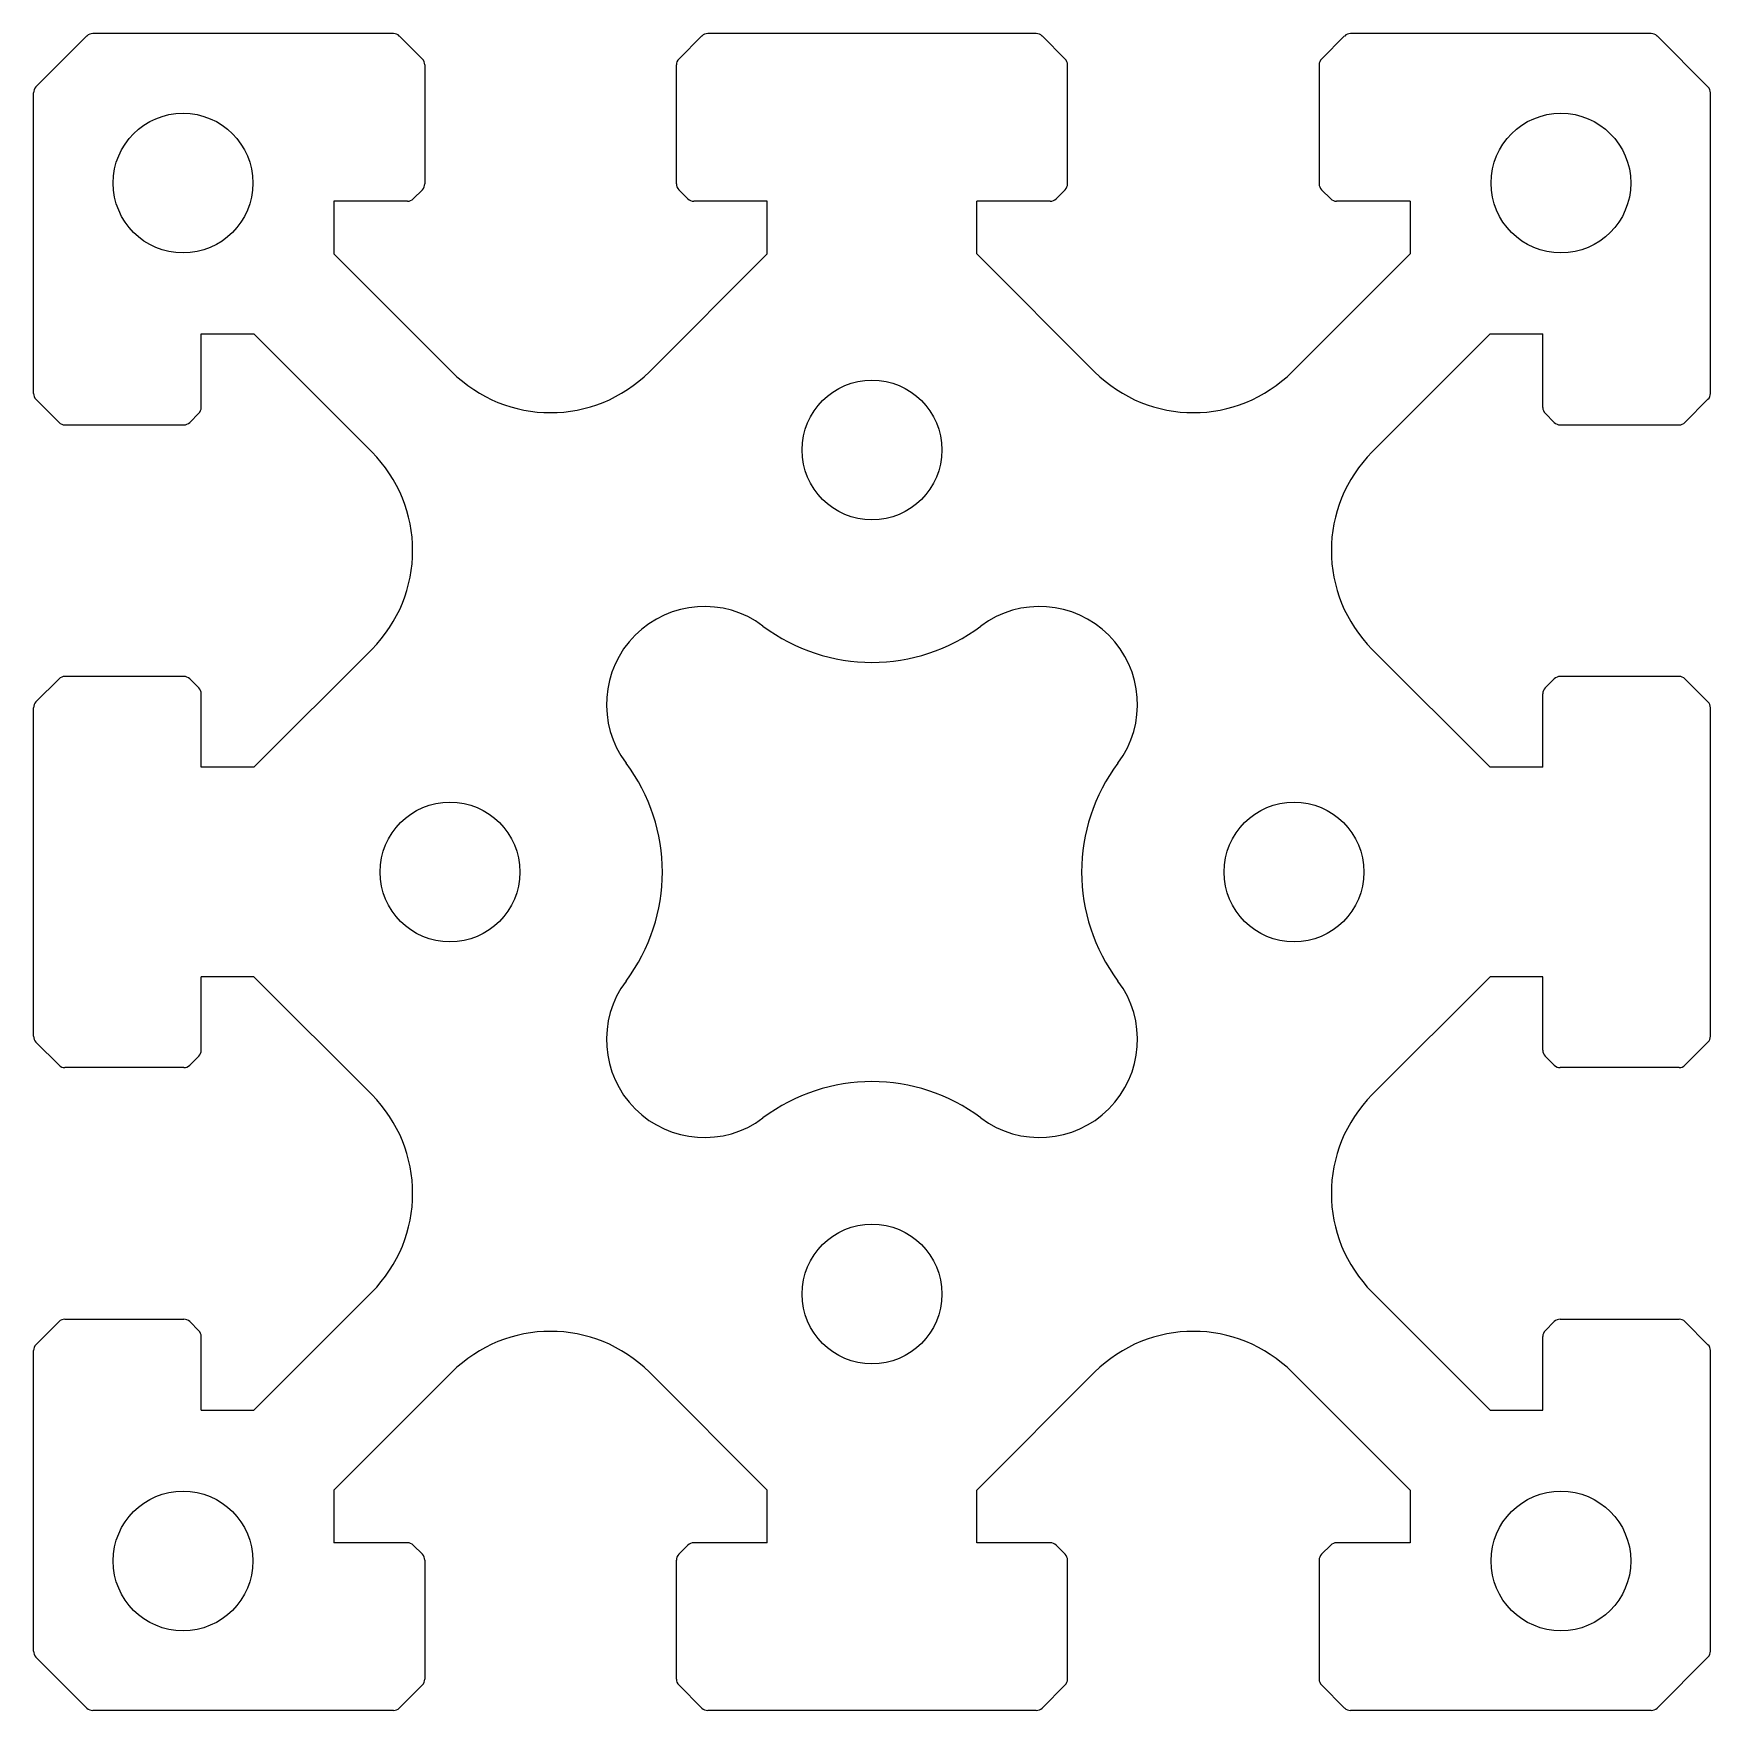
# Model space of a CAD drawing. Extents: x 1305.7 to 1365.7, y 2223 to 2283.
import ezdxf

# ---------------------------------------------------------------- set-up
doc = ezdxf.new("R2010")
doc.units = 0
doc.layers.get('0').update_dxf_attribs({"linetype": 'CONTINUOUS'})

msp = doc.modelspace()

# ---------------------------------------------------------------- linework, layer by layer
for p, q in [((1305.825, 2281.06), (1307.649, 2282.885)), ((1318.613, 2282.972), (1307.862, 2282.972)), ((1319.649, 2282.06), (1318.825, 2282.885)), ((1329.649, 2282.885), (1328.825, 2282.06)), ((1341.613, 2282.972), (1329.862, 2282.972)), ((1342.649, 2282.06), (1341.825, 2282.885)), ((1352.649, 2282.885), (1351.825, 2282.06)), ((1363.613, 2282.972), (1352.862, 2282.972)), ((1365.649, 2281.06), (1363.825, 2282.885)), ((1319.737, 2281.848), (1319.737, 2277.597)), ((1328.737, 2277.597), (1328.737, 2281.848)), ((1342.737, 2277.597), (1342.737, 2281.848)), ((1351.737, 2281.848), (1351.737, 2277.597)), ((1305.737, 2270.097), (1305.737, 2280.848)), ((1365.737, 2270.097), (1365.737, 2280.848)), ((1319.325, 2277.06), (1319.649, 2277.385)), ((1328.825, 2277.385), (1329.149, 2277.06)), ((1342.325, 2277.06), (1342.649, 2277.385)), ((1351.825, 2277.385), (1352.149, 2277.06)), ((1316.487, 2276.972), (1316.487, 2275.087)), ((1319.113, 2276.972), (1316.487, 2276.972)), ((1331.987, 2276.972), (1329.362, 2276.972)), ((1331.987, 2275.087), (1331.987, 2276.972)), ((1339.487, 2275.087), (1339.487, 2276.972)), ((1342.113, 2276.972), (1339.487, 2276.972)), ((1354.987, 2276.972), (1352.362, 2276.972)), ((1354.987, 2276.972), (1354.987, 2275.087)), ((1316.487, 2275.087), (1320.702, 2270.872)), ((1331.987, 2275.087), (1327.773, 2270.872)), ((1339.487, 2275.087), (1343.702, 2270.872)), ((1354.987, 2275.087), (1350.773, 2270.872)), ((1311.737, 2269.597), (1311.737, 2272.222)), ((1311.737, 2272.222), (1313.623, 2272.222)), ((1313.623, 2272.222), (1317.838, 2268.008)), ((1357.852, 2272.222), (1353.637, 2268.008)), ((1357.852, 2272.222), (1359.737, 2272.222)), ((1359.737, 2269.597), (1359.737, 2272.222)), ((1305.825, 2269.885), (1306.649, 2269.06)), ((1364.825, 2269.06), (1365.649, 2269.885)), ((1311.325, 2269.06), (1311.649, 2269.385)), ((1359.825, 2269.385), (1360.149, 2269.06)), ((1306.862, 2268.972), (1311.113, 2268.972)), ((1360.362, 2268.972), (1364.613, 2268.972)), ((1317.838, 2260.937), (1313.623, 2256.722)), ((1353.637, 2260.937), (1357.852, 2256.722)), ((1306.649, 2259.885), (1305.825, 2259.06)), ((1311.113, 2259.972), (1306.862, 2259.972)), ((1311.649, 2259.56), (1311.325, 2259.885)), ((1360.149, 2259.885), (1359.825, 2259.56)), ((1364.613, 2259.972), (1360.362, 2259.972)), ((1365.649, 2259.06), (1364.825, 2259.885)), ((1311.737, 2256.722), (1311.737, 2259.348)), ((1359.737, 2256.722), (1359.737, 2259.348)), ((1305.737, 2247.097), (1305.737, 2258.848)), ((1365.737, 2247.097), (1365.737, 2258.848)), ((1313.623, 2256.722), (1311.737, 2256.722)), ((1359.737, 2256.722), (1357.852, 2256.722)), ((1311.737, 2246.597), (1311.737, 2249.222)), ((1313.623, 2249.222), (1311.737, 2249.222)), ((1317.838, 2245.008), (1313.623, 2249.222)), ((1353.637, 2245.008), (1357.852, 2249.222)), ((1359.737, 2249.222), (1357.852, 2249.222)), ((1359.737, 2246.597), (1359.737, 2249.222)), ((1305.825, 2246.885), (1306.649, 2246.06)), ((1364.825, 2246.06), (1365.649, 2246.885)), ((1311.113, 2245.972), (1306.862, 2245.972)), ((1311.325, 2246.06), (1311.649, 2246.385)), ((1359.825, 2246.385), (1360.149, 2246.06)), ((1364.613, 2245.972), (1360.362, 2245.972)), ((1313.623, 2233.722), (1317.838, 2237.937)), ((1357.852, 2233.722), (1353.637, 2237.937)), ((1306.649, 2236.885), (1305.825, 2236.06)), ((1306.862, 2236.972), (1311.113, 2236.972)), ((1311.649, 2236.56), (1311.325, 2236.885)), ((1360.149, 2236.885), (1359.825, 2236.56)), ((1360.362, 2236.972), (1364.613, 2236.972)), ((1365.649, 2236.06), (1364.825, 2236.885)), ((1311.737, 2233.722), (1311.737, 2236.348)), ((1359.737, 2233.722), (1359.737, 2236.348)), ((1305.737, 2225.097), (1305.737, 2235.848)), ((1365.737, 2225.097), (1365.737, 2235.848)), ((1316.487, 2230.858), (1320.702, 2235.073)), ((1331.987, 2230.858), (1327.773, 2235.073)), ((1339.487, 2230.858), (1343.702, 2235.073)), ((1354.987, 2230.858), (1350.773, 2235.073)), ((1311.737, 2233.722), (1313.623, 2233.722)), ((1357.852, 2233.722), (1359.737, 2233.722)), ((1316.487, 2230.858), (1316.487, 2228.972)), ((1331.987, 2228.972), (1331.987, 2230.858)), ((1339.487, 2228.972), (1339.487, 2230.858)), ((1354.987, 2230.858), (1354.987, 2228.972)), ((1319.113, 2228.972), (1316.487, 2228.972)), ((1319.649, 2228.56), (1319.325, 2228.885)), ((1329.149, 2228.885), (1328.825, 2228.56)), ((1331.987, 2228.972), (1329.362, 2228.972)), ((1342.113, 2228.972), (1339.487, 2228.972)), ((1342.649, 2228.56), (1342.325, 2228.885)), ((1352.149, 2228.885), (1351.825, 2228.56)), ((1354.987, 2228.972), (1352.362, 2228.972)), ((1319.737, 2228.348), (1319.737, 2224.097)), ((1328.737, 2224.097), (1328.737, 2228.348)), ((1342.737, 2224.097), (1342.737, 2228.348)), ((1351.737, 2228.348), (1351.737, 2224.097)), ((1305.825, 2224.885), (1307.649, 2223.06)), ((1365.649, 2224.885), (1363.825, 2223.06)), ((1318.825, 2223.06), (1319.649, 2223.885)), ((1328.825, 2223.885), (1329.649, 2223.06)), ((1341.825, 2223.06), (1342.649, 2223.885)), ((1351.825, 2223.885), (1352.649, 2223.06)), ((1318.613, 2222.972), (1307.862, 2222.972)), ((1341.613, 2222.972), (1329.862, 2222.972)), ((1363.613, 2222.972), (1352.862, 2222.972))]:
    msp.add_line(p, q)
for centre in [(1311.087, 2277.622), (1360.387, 2277.622), (1335.737, 2268.072), (1320.637, 2252.972), (1350.837, 2252.972), (1335.737, 2237.872), (1311.087, 2228.322), (1360.387, 2228.322)]:
    msp.add_circle(centre, 2.5)
for centre, radius, start, end in [((1307.862, 2282.672), 0.3, 90, 135), ((1318.613, 2282.672), 0.3, 45, 90), ((1329.862, 2282.672), 0.3, 90, 135), ((1341.613, 2282.672), 0.3, 45, 90), ((1352.862, 2282.672), 0.3, 90, 135), ((1363.613, 2282.672), 0.3, 45, 90), ((1319.437, 2281.848), 0.3, 0, 45), ((1329.037, 2281.848), 0.3, 135, 180), ((1342.437, 2281.848), 0.3, 0, 45), ((1352.037, 2281.848), 0.3, 135, 180), ((1306.037, 2280.848), 0.3, 135, 180), ((1365.437, 2280.848), 0.3, 0, 45), ((1319.113, 2277.272), 0.3, 270, 315), ((1319.437, 2277.597), 0.3, 315, 360), ((1329.037, 2277.597), 0.3, 180, 225), ((1329.362, 2277.272), 0.3, 225, 270), ((1342.113, 2277.272), 0.3, 270, 315), ((1342.437, 2277.597), 0.3, 315, 0), ((1352.037, 2277.597), 0.3, 180, 225), ((1352.362, 2277.272), 0.3, 225, 270), ((1324.237, 2274.408), 5, 225, 315), ((1347.237, 2274.408), 5, 225, 315), ((1306.037, 2270.097), 0.3, 180, 225), ((1365.437, 2270.097), 0.3, 315, 0), ((1311.437, 2269.597), 0.3, 315, 360), ((1360.037, 2269.597), 0.3, 180, 225), ((1306.862, 2269.272), 0.3, 225, 270), ((1311.113, 2269.272), 0.3, 270, 315), ((1360.362, 2269.272), 0.3, 225, 270), ((1364.613, 2269.272), 0.3, 270, 315), ((1314.302, 2264.472), 5, 315, 45), ((1357.173, 2264.472), 5, 135, 225), ((1329.737, 2258.972), 3.5, 53.1301, 216.8699), ((1341.737, 2258.972), 3.5, 323.1301, 126.8699), ((1335.737, 2266.972), 6.5, 233.1301, 306.8699), ((1306.862, 2259.672), 0.3, 90, 135), ((1311.113, 2259.672), 0.3, 45, 90), ((1360.362, 2259.672), 0.3, 90, 135), ((1364.613, 2259.672), 0.3, 45, 90), ((1306.037, 2258.848), 0.3, 135, 180), ((1311.437, 2259.348), 0.3, 0, 45), ((1360.037, 2259.348), 0.3, 135, 180), ((1365.437, 2258.848), 0.3, 0, 45), ((1321.737, 2252.972), 6.5, 323.1301, 36.8699), ((1349.737, 2252.972), 6.5, 143.1301, 216.8699), ((1329.737, 2246.972), 3.5, 143.1301, 306.8699), ((1341.737, 2246.972), 3.5, 233.1301, 36.8699), ((1306.037, 2247.097), 0.3, 180, 225), ((1365.437, 2247.097), 0.3, 315, 0), ((1311.437, 2246.597), 0.3, 315, 360), ((1360.037, 2246.597), 0.3, 180, 225), ((1306.862, 2246.272), 0.3, 225, 270), ((1311.113, 2246.272), 0.3, 270, 315), ((1360.362, 2246.272), 0.3, 225, 270), ((1364.613, 2246.272), 0.3, 270, 315), ((1335.737, 2238.972), 6.5, 53.1301, 126.8699), ((1314.302, 2241.472), 5, 315, 45), ((1357.173, 2241.472), 5, 135, 225), ((1306.862, 2236.672), 0.3, 90, 135), ((1311.113, 2236.672), 0.3, 45, 90), ((1360.362, 2236.672), 0.3, 90, 135), ((1364.613, 2236.672), 0.3, 45, 90), ((1311.437, 2236.348), 0.3, 0, 45), ((1324.237, 2231.537), 5, 45, 135), ((1347.237, 2231.537), 5, 45, 135), ((1360.037, 2236.348), 0.3, 135, 180), ((1306.037, 2235.848), 0.3, 135, 180), ((1365.437, 2235.848), 0.3, 0, 45), ((1319.113, 2228.672), 0.3, 45, 90), ((1319.437, 2228.348), 0.3, 0, 45), ((1329.037, 2228.348), 0.3, 135, 180), ((1329.362, 2228.672), 0.3, 90, 135), ((1342.113, 2228.672), 0.3, 45, 90), ((1342.437, 2228.348), 0.3, 0, 45), ((1352.037, 2228.348), 0.3, 135, 180), ((1352.362, 2228.672), 0.3, 90, 135), ((1306.037, 2225.097), 0.3, 180, 225), ((1365.437, 2225.097), 0.3, 315, 0), ((1319.437, 2224.097), 0.3, 315, 360), ((1329.037, 2224.097), 0.3, 180, 225), ((1342.437, 2224.097), 0.3, 315, 360), ((1352.037, 2224.097), 0.3, 180, 225), ((1307.862, 2223.272), 0.3, 225, 270), ((1318.613, 2223.272), 0.3, 270, 315), ((1329.862, 2223.272), 0.3, 225, 270), ((1341.613, 2223.272), 0.3, 270, 315), ((1352.862, 2223.272), 0.3, 225, 270), ((1363.613, 2223.272), 0.3, 270, 315)]:
    msp.add_arc(centre, radius, start, end)

doc.saveas('drawing.dxf')
